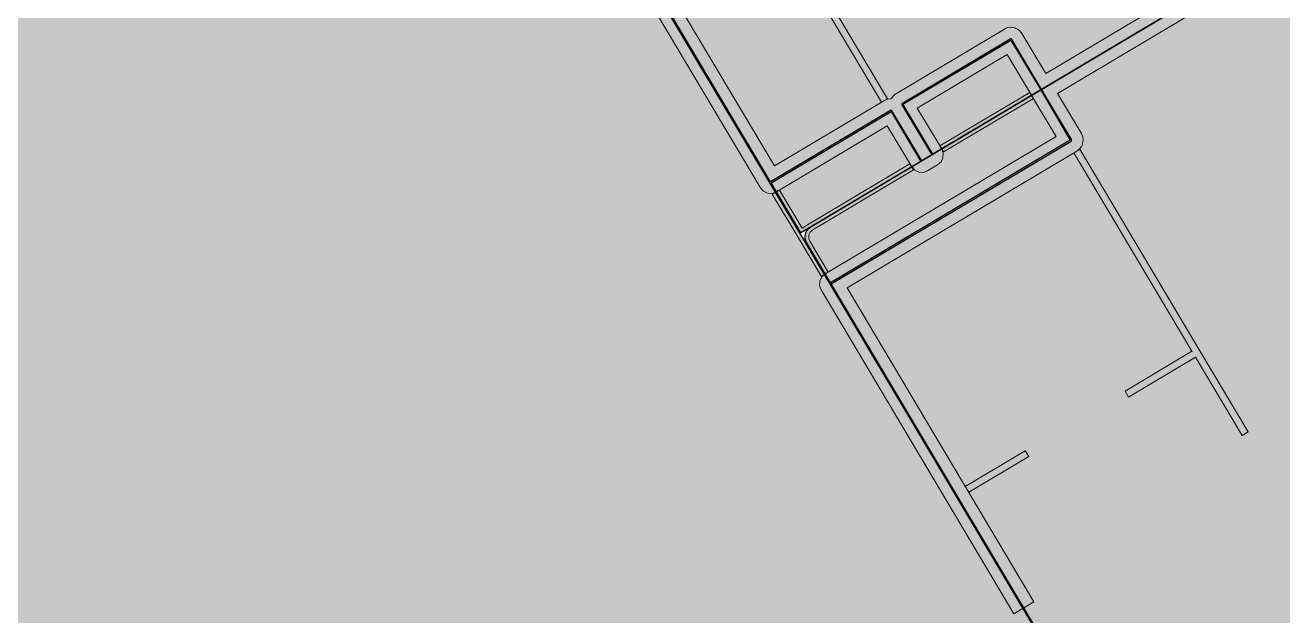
# Model space of a CAD drawing. Header units: millimetres. Extents: x 0 to 312583, y -208103 to 25097.
# Drawn here: x 69416 to 80230, y -175656 to -170580 of the extents above; entities that cross this region are included whole.
import ezdxf

# ---------------------------------------------------------------- set-up
doc = ezdxf.new("R2010")
doc.units = ezdxf.units.MM
doc.linetypes.add('Solid', pattern=[0])
for name, color, linetype, lineweight in [('Inner Walls', 5, 'Solid', 0), ('Room Walls', 47, 'Solid', 35), ('Service Area', 252, 'Solid', 25), ('Studio Apartment', 151, 'Solid', 25), ('Three-Bedroom Apartment', 250, 'Solid', 25)]:
    doc.layers.add(name, color=color, linetype=linetype, lineweight=lineweight)

msp = doc.modelspace()

# ---------------------------------------------------------------- hatches: boundary and pattern name
at = {"layer": 'Service Area', "linetype": 'Solid', "lineweight": 25}
h = msp.add_hatch(color=254, dxfattribs=at)
h.paths.add_polyline_path([(78763, -176881), (46558, -196055), (46558, -196055), (43873, -191544), (41187, -187033), (73391, -167859), (73391, -167859), (76077, -172370)], flags=0)
h.paths.add_polyline_path([(58312, -179165), (54789, -181262), (58115, -186847), (61637, -184750), (64430, -183087), (66148, -182064), (62823, -176479), (61105, -177502)], flags=0)
for points in [[(76964, -171260), (77892, -170708), (78148, -171137), (77220, -171690)], [(76341, -172795), (76137, -172451), (76128, -172433), (76124, -172414), (76123, -172395), (76126, -172375), (76132, -172357), (76142, -172340), (76156, -172326), (76171, -172314), (78148, -171137), (78403, -171567)], [(76861, -171322), (77117, -171751), (76085, -172365), (75830, -171936)]]:
    msp.add_hatch(color=254, dxfattribs=at).paths.add_polyline_path(points, flags=0)
at = {"layer": 'Studio Apartment', "linetype": 'Solid', "lineweight": 25}
msp.add_hatch(color=252, dxfattribs=at).paths.add_polyline_path([(77524, -165399), (80210, -169910), (78156, -171132), (78156, -171132), (77900, -170703), (77899, -170701), (77898, -170700), (77896, -170699), (77894, -170698), (77892, -170698), (77890, -170698), (77889, -170698), (77887, -170699), (76959, -171252), (76957, -171253), (76956, -171254), (76955, -171256), (76954, -171258), (76954, -171260), (76954, -171262), (76954, -171264), (76955, -171265), (77211, -171695), (77125, -171746), (76869, -171317), (76868, -171315), (76867, -171314), (76865, -171313), (76863, -171312), (76861, -171312), (76859, -171312), (76857, -171312), (76856, -171313), (75825, -171927), (73400, -167854)], flags=0)
at = {"layer": 'Three-Bedroom Apartment', "linetype": 'Solid', "lineweight": 25}
h = msp.add_hatch(color=150, dxfattribs=at)
h.paths.add_polyline_path([(78156, -171132), (80210, -169910), (82896, -174421), (86119, -179834), (83228, -181555), (80337, -183276), (77446, -184997), (75106, -181066), (75106, -181066), (75536, -180810), (75537, -180809), (75538, -180808), (75539, -180806), (75540, -180804), (75540, -180802), (75540, -180800), (75540, -180798), (75539, -180797), (74662, -179323), (77114, -177863), (78763, -176881), (78763, -176881), (78764, -176883), (78765, -176884), (78767, -176885), (78769, -176886), (78771, -176886), (78773, -176886), (78775, -176886), (78776, -176885), (79807, -176271), (79809, -176270), (79810, -176268), (79811, -176267), (79812, -176265), (79812, -176263), (79812, -176261), (79812, -176259), (79811, -176257), (79555, -175828), (79554, -175826), (79553, -175825), (79551, -175824), (79549, -175823), (79547, -175823), (79545, -175823), (79543, -175823), (79541, -175824), (78510, -176438), (78510, -176438), (76346, -172803), (76346, -172803), (78409, -171576), (78410, -171575), (78411, -171573), (78412, -171571), (78413, -171570), (78413, -171568), (78413, -171566), (78413, -171564), (78412, -171562)], flags=0)
h.paths.add_polyline_path([(77562, -179612), (78287, -180830), (78289, -180832), (78290, -180833), (78292, -180834), (78294, -180835), (78295, -180835), (78297, -180835), (78299, -180835), (78301, -180834), (78731, -180578), (78732, -180577), (78734, -180575), (78735, -180574), (78735, -180572), (78736, -180570), (78736, -180568), (78735, -180566), (78734, -180564), (78009, -179346), (78008, -179345), (78006, -179343), (78005, -179342), (78003, -179342), (78001, -179342), (77999, -179342), (77997, -179342), (77995, -179343), (77566, -179599), (77564, -179600), (77563, -179601), (77562, -179603), (77561, -179605), (77561, -179607), (77561, -179609), (77561, -179611)], flags=0)

# ---------------------------------------------------------------- linework, layer by layer
at = {"layer": 'Inner Walls', "color": 47, "linetype": 'Solid', "lineweight": 15}
for p, q in [((74253, -169092), (75859, -171790)), ((75739, -171978), (74081, -169194)), ((78191, -170995), (79944, -169952)), ((80046, -170124), (78293, -171167)), ((76908, -171166), (77836, -170613)), ((77836, -170613), (77844, -170609)), ((77844, -170609), (77846, -170608)), ((77846, -170608), (77864, -170601)), ((77864, -170601), (77866, -170601)), ((77866, -170601), (77886, -170598)), ((77886, -170598), (77888, -170598)), ((77888, -170598), (77907, -170599)), ((77907, -170599), (77909, -170599)), ((77909, -170599), (77928, -170604)), ((77928, -170604), (77930, -170605)), ((77930, -170605), (77948, -170613)), ((77948, -170613), (77949, -170614)), ((77949, -170614), (77965, -170626)), ((77965, -170626), (77967, -170627)), ((77967, -170627), (77980, -170642)), ((77980, -170642), (77981, -170643)), ((77981, -170643), (77986, -170652)), ((77986, -170652), (78191, -170995)), ((77861, -170831), (77087, -171292)), ((78070, -171183), (77861, -170831)), ((76870, -171203), (76882, -171187)), ((76882, -171187), (76883, -171186)), ((76883, -171186), (76898, -171172)), ((76898, -171172), (76899, -171171)), ((76899, -171171), (76908, -171166)), ((78070, -171184), (78070, -171183)), ((78280, -171536), (78070, -171184)), ((78293, -171167), (78498, -171511)), ((75859, -171790), (76804, -171227)), ((76804, -171227), (76813, -171223)), ((76813, -171223), (76815, -171222)), ((76815, -171222), (76833, -171215)), ((76833, -171215), (76835, -171215)), ((76835, -171215), (76855, -171212)), ((76855, -171212), (76857, -171212)), ((76857, -171212), (76865, -171212)), ((76865, -171212), (76869, -171204)), ((76869, -171204), (76870, -171203)), ((77087, -171292), (77297, -171644)), ((76829, -171445), (75876, -172013)), ((77039, -171797), (76829, -171445)), ((78498, -171511), (78503, -171519)), ((78503, -171519), (78503, -171521)), ((78503, -171521), (78510, -171540)), ((76295, -172718), (78280, -171536)), ((78497, -171625), (78485, -171640)), ((78498, -171623), (78497, -171625)), ((78507, -171605), (78498, -171623)), ((78512, -171585), (78507, -171604)), ((78507, -171604), (78507, -171605)), ((78510, -171540), (78510, -171542)), ((78510, -171542), (78513, -171561)), ((78513, -171563), (78512, -171583)), ((78512, -171583), (78512, -171585)), ((78513, -171561), (78513, -171563)), ((78460, -171662), (76483, -172838)), ((77308, -171720), (77291, -171755)), ((77297, -171644), (77310, -171681)), ((77310, -171681), (77308, -171720)), ((78468, -171656), (78460, -171662)), ((78469, -171655), (78468, -171656)), ((78484, -171642), (78469, -171655)), ((78485, -171640), (78484, -171642)), ((77065, -171826), (77039, -171797)), ((77101, -171843), (77065, -171826)), ((77140, -171845), (77101, -171843)), ((77176, -171832), (77140, -171845)), ((77262, -171781), (77176, -171832)), ((77291, -171755), (77262, -171781)), ((75765, -172007), (75739, -171978)), ((75800, -172024), (75765, -172007)), ((75839, -172026), (75800, -172024)), ((75876, -172013), (75839, -172026)), ((76247, -172818), (76249, -172779)), ((76260, -172855), (76247, -172818)), ((76249, -172779), (76266, -172744)), ((76266, -172744), (76295, -172718)), ((77918, -175639), (76260, -172855)), ((76483, -172838), (78090, -175536)), ((78090, -175536), (77918, -175639))]:
    msp.add_line(p, q, dxfattribs=at)
msp.add_point((78070, -171183), dxfattribs=at)
at = {"layer": 'Room Walls', "color": 47, "linetype": 'Solid', "lineweight": 9}
for p, q in [((76779, -171243), (75763, -169537)), ((75799, -169481), (76830, -171212)), ((77282, -171618), (78055, -171158)), ((78055, -171158), (78086, -171209)), ((76830, -171212), (76779, -171243)), ((78086, -171209), (77312, -171670)), ((77312, -171670), (77282, -171618)), ((78434, -171677), (78460, -171662)), ((79449, -173383), (78434, -171677)), ((78460, -171662), (78485, -171646)), ((78485, -171646), (79516, -173378)), ((76156, -172288), (77024, -171772)), ((77055, -171823), (76188, -172339)), ((77024, -171772), (77055, -171823)), ((75840, -172032), (75892, -172001)), ((76051, -172386), (75840, -172032)), ((75892, -172001), (75893, -172003)), ((75893, -172003), (75901, -171998)), ((75901, -171998), (76096, -172324)), ((76262, -172740), (76051, -172386)), ((76096, -172324), (76156, -172288)), ((76155, -172383), (76153, -172396)), ((76159, -172370), (76155, -172383)), ((76167, -172358), (76159, -172370)), ((76176, -172348), (76167, -172358)), ((76188, -172339), (76176, -172348)), ((76153, -172396), (76153, -172410)), ((76153, -172410), (76157, -172423)), ((76157, -172423), (76163, -172437)), ((76163, -172437), (76321, -172702)), ((76313, -172709), (76262, -172740)), ((76321, -172702), (76312, -172707)), ((76312, -172707), (76313, -172709)), ((78874, -173725), (79449, -173383)), ((79480, -173434), (78904, -173777)), ((79880, -174106), (79480, -173434)), ((79516, -173378), (79932, -174076)), ((78904, -173777), (78874, -173725)), ((79932, -174076), (79880, -174106)), ((77499, -174544), (78014, -174237)), ((78045, -174288), (77530, -174595)), ((78014, -174237), (78045, -174288)), ((77530, -174595), (77499, -174544))]:
    msp.add_line(p, q, dxfattribs=at)
msp.add_point((79449, -173383), dxfattribs=at)
at = {"layer": 'Service Area', "color": 254, "linetype": 'Solid', "lineweight": 25}
for p, q in [((73391, -167859), (76077, -172370)), ((76964, -171260), (77892, -170708)), ((77892, -170708), (78148, -171137)), ((76171, -172314), (78148, -171137)), ((78148, -171137), (77220, -171690)), ((78148, -171137), (78403, -171567)), ((77220, -171690), (76964, -171260)), ((75830, -171936), (76861, -171322)), ((76861, -171322), (77117, -171751)), ((78403, -171567), (76341, -172795)), ((77117, -171751), (76085, -172365)), ((76085, -172365), (75830, -171936)), ((76077, -172370), (78763, -176881)), ((76123, -172395), (76126, -172375)), ((76126, -172375), (76132, -172357)), ((76132, -172357), (76142, -172340)), ((76142, -172340), (76156, -172326)), ((76156, -172326), (76171, -172314)), ((76124, -172414), (76123, -172395)), ((76128, -172433), (76124, -172414)), ((76137, -172451), (76128, -172433)), ((76341, -172795), (76137, -172451))]:
    msp.add_line(p, q, dxfattribs=at)
at = {"layer": 'Studio Apartment', "color": 252, "linetype": 'Solid', "lineweight": 25}
for p, q in [((75825, -171927), (73400, -167854)), ((80210, -169910), (78156, -171132)), ((77887, -170699), (76959, -171252)), ((77889, -170698), (77887, -170699)), ((77890, -170698), (77889, -170698)), ((77892, -170698), (77890, -170698)), ((77894, -170698), (77892, -170698)), ((77896, -170699), (77894, -170698)), ((77898, -170700), (77896, -170699)), ((77899, -170701), (77898, -170700)), ((77900, -170703), (77899, -170701)), ((78156, -171132), (77900, -170703)), ((76955, -171256), (76954, -171258)), ((76954, -171258), (76954, -171260)), ((76954, -171260), (76954, -171262)), ((76954, -171262), (76954, -171264)), ((76954, -171264), (76955, -171265)), ((76956, -171254), (76955, -171256)), ((76955, -171265), (77211, -171695)), ((76957, -171253), (76956, -171254)), ((76959, -171252), (76957, -171253)), ((76856, -171313), (75825, -171927)), ((76857, -171312), (76856, -171313)), ((76859, -171312), (76857, -171312)), ((76861, -171312), (76859, -171312)), ((76863, -171312), (76861, -171312)), ((76865, -171313), (76863, -171312)), ((76867, -171314), (76865, -171313)), ((76868, -171315), (76867, -171314)), ((76869, -171317), (76868, -171315)), ((77125, -171746), (76869, -171317)), ((77211, -171695), (77125, -171746))]:
    msp.add_line(p, q, dxfattribs=at)
msp.add_point((78156, -171132), dxfattribs=at)
at = {"layer": 'Three-Bedroom Apartment', "color": 150, "linetype": 'Solid', "lineweight": 25}
for p, q in [((78156, -171132), (80210, -169910)), ((78412, -171562), (78156, -171132)), ((76346, -172803), (78409, -171576)), ((78409, -171576), (78410, -171575)), ((78410, -171575), (78411, -171573)), ((78411, -171573), (78412, -171571)), ((78413, -171564), (78412, -171562)), ((78412, -171571), (78413, -171570)), ((78413, -171566), (78413, -171564)), ((78413, -171568), (78413, -171566)), ((78413, -171570), (78413, -171568)), ((78510, -176438), (76346, -172803))]:
    msp.add_line(p, q, dxfattribs=at)
msp.add_point((76346, -172803), dxfattribs=at)

doc.saveas('drawing.dxf')
